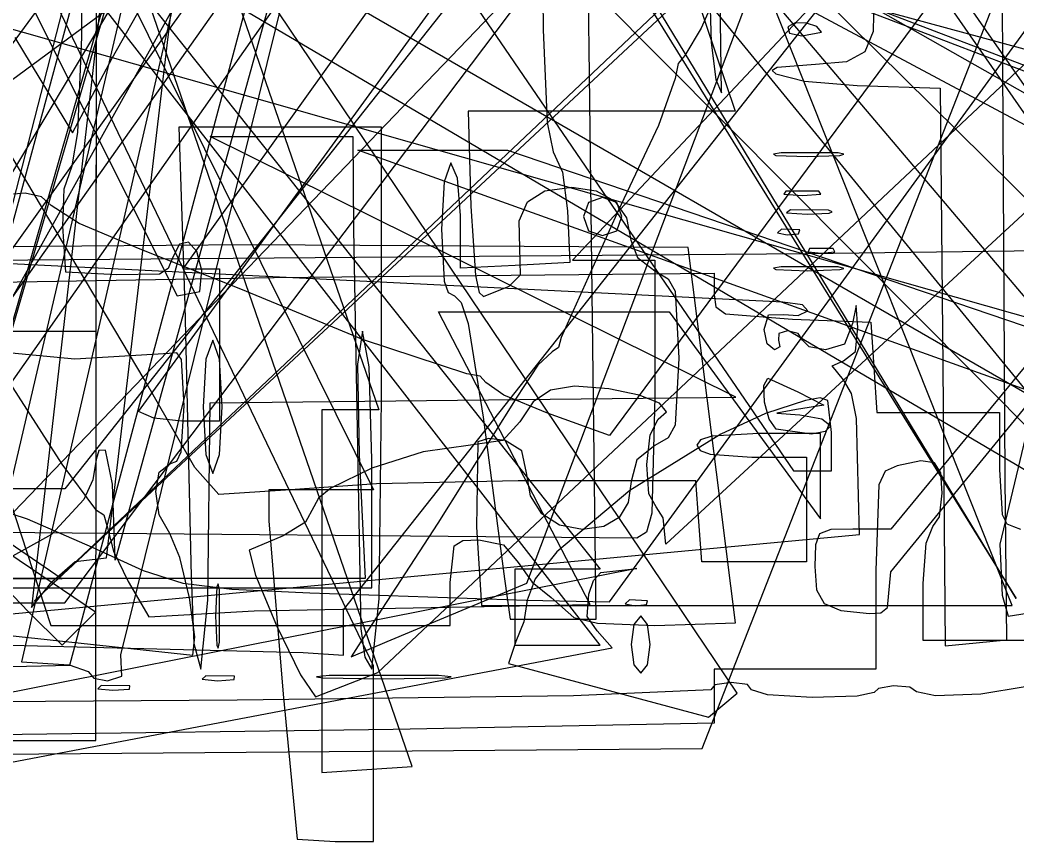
# Model space of a CAD drawing. Extents: x -99 to 383, y -48 to 207.
# Drawn here: x 163.63 to 193.22, y -2.86 to 21.66 of the extents above; entities that cross this region are included whole.
import ezdxf

# ---------------------------------------------------------------- set-up
doc = ezdxf.new("R2010")
doc.units = 0

msp = doc.modelspace()

# ---------------------------------------------------------------- linework, layer by layer
at = {"layer": 'Image'}
for p, q in [((101.618311, 195.175285), (164.545, 3.69192)), ((120.527694, 165.965008), (174.277, 10.0841)), ((98.514306, 160.461684), (174.118, 7.71482)), ((174.118, 2.49372), (98.514306, 160.461684)), ((175.2651, -0.499185), (120.148106, 159.615018)), ((193.193, 4.4925), (107.71483, 145.292801)), ((103.106359, 143.669655), (168.293, 13.4708)), ((106.984385, 143.670023), (193.193, 4.4925)), ((179.510986, 140.298383), (163.976, 4.22247)), ((166.199969, 5.690924), (181.73495, 136.877062)), ((160.501, 2.56314), (197.73618, 132.223485)), ((158.814716, 5.195693), (229.31369, 131.770911)), ((287.803434, 129.276459), (180.027, 14.5318)), ((269.82279, 128.949632), (181.121, 9.3302)), ((160.297, 4.11708), (193.98853, 128.613654)), ((191.94826, 127.300802), (160.297, 4.11708)), ((196.798788, 127.300807), (160.501, 2.56314)), ((189.474889, 5.28117), (288.73179, 126.877473)), ((288.73179, 126.877473), (189.475, 6.55117)), ((181.121003, 4.386279), (269.82279, 126.313033)), ((164.041, 4.39569), (292.05781, 125.536891)), ((290.70622, 122.503006), (164.041, 4.39569)), ((162.513502, 4.272092), (189.95351, 121.68278)), ((191.06855, 121.374138), (163.671, 2.60526)), ((166.61847, 2.816927), (195.99862, 121.5858)), ((173.22724, 4.154825), (264.17345, 119.32546)), ((111.220155, 118.55155), (186.589, 8.27903)), ((160.36382, 3.856558), (270.58014, 118.601208)), ((153.265455, 112.907381), (184.854, 18.9571)), ((184.913144, 1.674289), (110.67067, 111.9468)), ((236.029424, 108.674054), (168.458, 14.271)), ((226.643091, 107.298274), (157.151, 12.4301)), ((101.33667, 105.286998), (180.851, 5.36021)), ((180.851, 3.10244), (101.33667, 105.286998)), ((165.965537, 104.299611), (165.885, 12.4125)), ((165.885, 0.276926), (165.965537, 104.299611)), ((167.15098, 10.038236), (235.815077, 104.441324)), ((193.075, 4.28155), (153.43586, 104.087941)), ((157.327849, 4.845531), (226.81948, 103.064944)), ((22.423933, 102.747636), (164.878, 5.0747)), ((165.865944, 4.086923), (21.46654, 101.759859)), ((183.87575, 0.041104), (222.621577, 98.983904)), ((165.11199, 2.512122), (190.872037, 98.768635)), ((192.212587, 98.796293), (166.453, 5.62755)), ((140.56476, 95.268447), (203.487, 5.3546)), ((203.48689, 4.366827), (140.56476, 95.268447)), ((116.13808, 92.869547), (196.952, 12.9275)), ((129.27591, 89.222253), (196.537, 9.7746)), ((196.53699, 6.930752), (129.27591, 89.222253)), ((156.291187, 5.237343), (204.6292, 86.076565)), ((197.875363, 5.193932), (118.42365, 85.135992)), ((209.991911, 78.792542), (192.711, 6.09715)), ((219.58789, 76.782924), (164.964, 7.74192)), ((164.964, 4.35526), (219.58789, 76.782924)), ((206.605636, 75.310061), (156.914, 5.80957)), ((158.89022, 4.513782), (208.58119, 75.315144)), ((221.902, 3.32284), (99.07898, 73.079475)), ((98.341382, 69.445155), (221.902, 3.32284)), ((244.422892, 62.997824), (182.797, 6.10326)), ((174.251948, 2.287938), (235.877832, 60.289489)), ((180.528945, 20.0325), (180.123082, 56.8625)), ((98.3959, 56.74518), (237.984, 3.2348)), ((237.301531, 3.234775), (98.3959, 56.74518)), ((178.671338, 4.942427), (195.98961, 50.724968)), ((121.93859, 50.459892), (201.203, 3.74089)), ((204.8225, 4.019336), (125.55803, 49.815123)), ((94.563305, 47.688112), (209.936, 16.3109)), ((209.461493, 8.296804), (94.0888, 41.059232)), ((179.021372, 34.692267), (179.157887, 21.363179)), ((165.462366, 21.145888), (165.544435, 34.598005)), ((143.082, 4.88945), (176.387211, 29.483272)), ((192.797635, 20.267939), (192.775621, 27.676269)), ((167.316213, 10.994305), (158.610063, 25.616905)), ((166.369799, 20.524758), (169.016029, 25.215528)), ((184.026314, 24.748256), (184.147394, 20.985796)), ((184.452328, 19.491876), (184.395319, 23.599566)), ((184.642082, 23.2393), (183.848918, 21.417792)), ((188.974663, 22.314058), (188.947801, 21.316005)), ((179.157887, 21.363179), (179.280242, 18.620812)), ((183.848918, 21.417792), (183.356282, 20.60523)), ((186.637745, 21.570667), (186.418683, 21.45506)), ((186.418683, 21.45506), (186.471571, 21.264446)), ((186.972854, 21.567343), (186.637745, 21.570667)), ((187.279726, 21.468132), (186.972854, 21.567343)), ((187.41408, 21.296079), (187.279726, 21.468132)), ((188.947801, 21.316005), (188.701623, 20.713506)), ((163.478319, 21.141228), (165.187429, 18.312088)), ((165.350537, 18.319166), (165.462366, 21.145888)), ((186.471571, 21.264446), (186.832985, 21.185163)), ((186.832985, 21.185163), (187.41408, 21.296079)), ((187.41408, 21.296079), (187.41408, 21.296079)), ((184.147394, 20.985796), (184.282346, 19.887834)), ((165.187429, 18.312088), (166.369799, 20.524758)), ((183.356282, 20.60523), (183.15952, 20.366332)), ((188.701623, 20.713506), (188.15773, 20.417396)), ((183.15952, 20.366332), (183.077672, 19.924067)), ((186.104821, 20.252513), (185.956802, 20.162643)), ((185.956802, 20.162643), (186.056762, 20.057189)), ((187.237723, 20.338508), (186.104821, 20.252513)), ((188.15773, 20.417396), (187.237723, 20.338508)), ((192.86819, 8.061839), (192.797635, 20.267939)), ((180.73, 3.8753), (180.528945, 20.0325)), ((183.077672, 19.924067), (182.580256, 18.528406)), ((184.282346, 19.887834), (184.452328, 19.491876)), ((186.056762, 20.057189), (186.907689, 19.84652)), ((186.907689, 19.84652), (188.471743, 19.714495)), ((188.471743, 19.714495), (190.941183, 19.632952)), ((190.941183, 19.632952), (191.016028, 11.360402)), ((184.854, 18.9571), (176.935, 18.9571)), ((176.935, 18.9571), (177.013994, 16.13198)), ((171.349, 18.4802), (168.341, 18.4802)), ((168.341, 18.4802), (168.525912, 13.18854)), ((174.357, 18.4802), (171.349, 18.4802)), ((174.357609, 10.43693), (174.357, 18.4802)), ((179.280242, 18.620812), (179.45795, 17.744867)), ((182.580256, 18.528406), (181.384342, 15.997297)), ((165.1753, 17.333804), (165.350537, 18.319166)), ((184.87348, 10.460729), (169.277, 18.198)), ((169.277, 18.198), (171.394, 18.198)), ((171.394, 18.198), (173.511, 18.198)), ((173.511, 18.198), (173.527369, 15.44634)), ((173.654829, 17.796079), (178.099829, 17.798619)), ((212.26078, 3.943476), (173.654829, 17.796079)), ((178.099829, 17.798619), (216.706, 4.65145)), ((179.45795, 17.744867), (179.731328, 17.146127)), ((186.218799, 17.720844), (185.994317, 17.676274)), ((185.994317, 17.676274), (186.064864, 17.639343)), ((186.064864, 17.639343), (186.989858, 17.603761)), ((187.912129, 17.717966), (186.218799, 17.720844)), ((186.989858, 17.603761), (187.959281, 17.636079)), ((187.912131, 17.717965), (187.912129, 17.717966)), ((188.07791, 17.672715), (187.912131, 17.717965)), ((187.959281, 17.636079), (188.07791, 17.672715)), ((164.939835, 16.643777), (165.1753, 17.333804)), ((176.419778, 17.422), (176.218191, 16.857557)), ((176.619097, 16.9619), (176.419778, 17.422)), ((176.702, 15.8557), (176.619097, 16.9619)), ((179.731328, 17.146127), (179.881283, 15.991387)), ((164.903283, 15.538835), (164.939835, 16.643777)), ((176.218191, 16.857557), (176.137556, 15.44645)), ((178.68701, 16.259588), (179.20583, 16.59098)), ((179.20583, 16.59098), (180.006618, 16.69933)), ((180.006618, 16.69933), (180.733342, 16.591395)), ((180.733342, 16.591395), (181.281323, 16.280048)), ((186.354742, 16.581966), (186.296093, 16.490811)), ((187.342519, 16.581966), (186.354742, 16.581966)), ((187.401168, 16.490811), (187.342518, 16.581966)), ((187.342518, 16.581966), (187.342519, 16.581966)), ((163.778912, 16.521812), (163.434942, 16.489816)), ((164.266197, 16.412567), (163.778912, 16.521812)), ((164.552229, 16.149914), (164.266197, 16.412567)), ((180.921985, 16.387427), (180.498655, 16.246316)), ((181.345315, 16.246316), (180.921985, 16.387427)), ((181.281323, 16.280048), (181.629819, 15.783974)), ((186.296093, 16.490811), (186.84863, 16.452897)), ((186.84863, 16.452897), (187.401168, 16.490811)), ((165.386818, 15.615733), (164.552229, 16.149914)), ((177.013994, 16.13198), (177.14775, 14.0739)), ((178.442049, 15.695639), (178.68701, 16.259588)), ((181.384342, 15.997297), (179.691012, 12.233467)), ((179.881283, 15.991387), (179.947323, 14.458607)), ((180.498655, 16.246316), (180.357541, 15.822983)), ((181.486429, 15.822983), (181.345315, 16.246316)), ((186.499129, 16.022593), (186.379933, 15.934236)), ((187.628019, 16.016892), (186.499129, 16.022593)), ((187.729419, 15.967479), (187.628017, 16.016897)), ((187.628017, 16.016897), (187.628019, 16.016892)), ((176.701773, 14.289327), (176.702, 15.8557)), ((178.462838, 14.88962), (178.442049, 15.695639)), ((180.357541, 15.822983), (180.498655, 15.39965)), ((181.345315, 15.39965), (181.486429, 15.822983)), ((181.486429, 15.822983), (181.486429, 15.822983)), ((181.629819, 15.783974), (181.758088, 15.12186)), ((186.379933, 15.934236), (186.989716, 15.894159)), ((186.989716, 15.894159), (187.642876, 15.927864)), ((187.642876, 15.927864), (187.729419, 15.967479)), ((164.990196, 14.176355), (164.903283, 15.538835)), ((167.192979, 14.853664), (165.386818, 15.615733)), ((173.527369, 15.44634), (173.7488, 3.59304)), ((176.137556, 15.44645), (176.221856, 13.903656)), ((180.498655, 15.39965), (180.921985, 15.258539)), ((180.921985, 15.258539), (181.345315, 15.39965)), ((186.231284, 15.451316), (186.108825, 15.337357)), ((186.772219, 15.429049), (186.231284, 15.451316)), ((186.733738, 15.315163), (186.772219, 15.429038)), ((186.772219, 15.429038), (186.772219, 15.429049)), ((181.758088, 15.12186), (181.960455, 14.606623)), ((186.108825, 15.337357), (186.401803, 15.280809)), ((186.401803, 15.280809), (186.733738, 15.315163)), ((170.472343, 14.98079), (159.415168, 14.907446)), ((170.184339, 13.671314), (167.192979, 14.853664)), ((168.362668, 15.006182), (168.152936, 14.595703)), ((168.628664, 15.060219), (168.362668, 15.006182)), ((168.876214, 14.789359), (168.628664, 15.060219)), ((183.455743, 14.910235), (170.472343, 14.98079)), ((178.484819, 14.099495), (178.462838, 14.88962)), ((184.160113, 9.336355), (183.455743, 14.910235)), ((200.598, 14.9035), (187.005, 14.716316)), ((187.060854, 14.881005), (187.018962, 14.780471)), ((187.766409, 14.881005), (187.060854, 14.881005)), ((187.76641, 14.881005), (187.766409, 14.881005)), ((187.808302, 14.780471), (187.76641, 14.881005)), ((163.8628, 14.529132), (155.577828, 14.454407)), ((186.266849, 13.282951), (156.993, 14.7408)), ((187.005, 14.716316), (163.8628, 14.529132)), ((168.152936, 14.595703), (168.02281, 14.285854)), ((169.030607, 14.225146), (168.876214, 14.789359)), ((180.027, 14.5318), (182.466, 14.5318)), ((181.960455, 14.606623), (182.472618, 14.210687)), ((182.466, 14.5318), (182.466, 10.4725)), ((187.018962, 14.780471), (187.413632, 14.738655)), ((187.413632, 14.738655), (187.808302, 14.780471)), ((168.02281, 14.285854), (167.770077, 14.118777)), ((168.458, 14.271), (169.55, 14.271)), ((168.965293, 13.598101), (169.030607, 14.225146)), ((169.55, 14.271), (169.55, 12.0132)), ((178.324553, 14.373968), (176.701773, 14.289327)), ((179.947323, 14.458607), (178.324553, 14.373968)), ((182.472618, 14.210687), (182.864455, 13.979459)), ((186.219179, 14.334186), (185.994697, 14.289616)), ((185.994697, 14.289616), (186.065244, 14.252684)), ((186.065244, 14.252684), (186.990238, 14.217103)), ((187.912509, 14.331307), (186.219179, 14.334186)), ((186.990238, 14.217103), (187.959661, 14.249421)), ((187.912511, 14.331307), (187.912509, 14.331307)), ((188.07829, 14.286056), (187.912511, 14.331307)), ((187.959661, 14.249421), (188.07829, 14.286056)), ((165.259429, 11.589615), (140.81, 13.9678)), ((161.930228, 13.859419), (171.17635, 14.020644)), ((166.494226, 14.090274), (164.990196, 14.176355)), ((167.770077, 14.118777), (166.494226, 14.090274)), ((171.17635, 14.020644), (184.22915, 14.145968)), ((177.14775, 14.0739), (177.254195, 13.574537)), ((178.146608, 13.76294), (178.484819, 14.099495)), ((182.864455, 13.979459), (183.075702, 13.606218)), ((184.22915, 14.145968), (184.229, 13.5023)), ((173.822963, 12.16903), (170.184339, 13.671314)), ((176.221856, 13.903656), (176.340626, 13.571448)), ((177.383931, 13.45069), (178.146608, 13.76294)), ((168.293, 13.4708), (168.965293, 13.598101)), ((176.340626, 13.571448), (176.522385, 13.4709)), ((176.522385, 13.4709), (176.725999, 13.277267)), ((177.254195, 13.574537), (177.383931, 13.45069)), ((183.075702, 13.606218), (183.178173, 11.619337)), ((184.229, 13.5023), (184.281775, 13.141916)), ((168.525912, 13.18854), (168.711671, 5.14521)), ((176.725999, 13.277267), (176.926237, 12.654685)), ((184.281775, 13.141916), (184.563761, 12.939388)), ((186.8544, 13.207832), (186.266849, 13.282951)), ((186.729132, 12.889955), (187.006468, 13.027224)), ((187.006468, 13.027224), (186.8544, 13.207832)), ((188.446975, 13.184768), (188.340164, 12.647951)), ((188.500043, 12.527533), (188.446975, 13.184768)), ((176.054129, 12.999474), (182.898009, 13.000886)), ((180.546756, 4.30792), (176.054129, 12.999474)), ((182.898009, 13.000886), (187.391, 6.84923)), ((184.563761, 12.939388), (186.55733, 12.776659)), ((185.7201, 12.469201), (185.839865, 12.90843)), ((185.839865, 12.90843), (186.284262, 12.919029)), ((186.284262, 12.919029), (186.729132, 12.889955)), ((186.55733, 12.776659), (188.88566, 12.69469)), ((176.926237, 12.654685), (177.375909, 9.87257)), ((185.807899, 12.047316), (185.7201, 12.469201)), ((186.409004, 12.436285), (186.149494, 12.353383)), ((186.719737, 12.353383), (186.409004, 12.436285)), ((188.340164, 12.647951), (188.103517, 12.034204)), ((188.421758, 11.819156), (188.500043, 12.527533)), ((188.88566, 12.69469), (188.971681, 11.35414)), ((165.885, 12.4125), (162.56889, 12.410524)), ((169.351397, 12.154093), (169.149813, 11.58965)), ((169.552981, 11.589652), (169.351397, 12.154093)), ((173.795978, 12.42193), (173.641962, 11.448556)), ((173.993386, 11.366732), (173.795978, 12.42193)), ((176.893349, 11.159594), (173.822963, 12.16903)), ((179.691012, 12.233467), (179.611605, 11.933908)), ((186.149494, 12.353383), (186.143433, 12.154063)), ((186.143433, 12.154063), (186.178824, 11.954744)), ((186.848988, 12.154063), (186.719737, 12.353383)), ((187.050738, 11.954744), (186.848988, 12.154063)), ((169.55, 12.0132), (169.55, 9.75541)), ((179.611605, 11.933908), (179.420672, 11.809313)), ((186.018973, 11.871841), (185.807899, 12.047316)), ((186.178824, 11.954744), (186.018973, 11.871841)), ((187.535803, 11.871841), (187.050738, 11.954744)), ((188.103517, 12.034204), (187.535803, 11.871841)), ((168.058079, 11.760921), (165.259429, 11.589615)), ((168.2869, 11.784129), (168.058079, 11.760921)), ((168.422682, 11.584946), (168.2869, 11.784129)), ((168.504498, 10.208701), (168.422682, 11.584946)), ((169.149813, 11.58965), (169.069175, 10.178543)), ((169.633619, 10.178543), (169.552981, 11.589652)), ((179.420672, 11.809313), (179.002296, 11.415525)), ((183.178173, 11.619337), (183.075702, 9.632458)), ((188.068582, 11.539756), (188.421758, 11.819156)), ((162.895766, 11.526145), (164.869133, 8.478569)), ((173.641962, 11.448556), (173.69847, 8.75304)), ((174.069, 8.61193), (173.993386, 11.366732)), ((179.002296, 11.415525), (178.376002, 10.468763)), ((187.735948, 11.391545), (188.068582, 11.539756)), ((188.068582, 10.974779), (187.735948, 11.391545)), ((188.971681, 11.35414), (189.057703, 10.01359)), ((191.016028, 11.360402), (191.090874, 3.087842)), ((168.814251, 8.373295), (167.316213, 10.994305)), ((177.287987, 11.08416), (176.893349, 11.159594)), ((177.45212, 10.9028), (177.287987, 11.08416)), ((185.702334, 10.807265), (185.828956, 11.025169)), ((185.828956, 11.025169), (186.711069, 10.624002)), ((188.311422, 10.577863), (188.068582, 10.974779)), ((177.990988, 10.52818), (177.45212, 10.9028)), ((179.370508, 10.671139), (178.859909, 10.329768)), ((180.087033, 10.786636), (179.370508, 10.671139)), ((181.10378, 10.711362), (180.087033, 10.786636)), ((182.006404, 10.527207), (181.10378, 10.711362)), ((185.727504, 10.318556), (185.702334, 10.807265)), ((169.276905, 10.29577), (184.87348, 10.460729)), ((174.28458, 4.474989), (174.357609, 10.43693)), ((178.376002, 10.468763), (176.034572, 6.729323)), ((179.28656, 9.988102), (177.990988, 10.52818)), ((182.607361, 10.281489), (182.006404, 10.527207)), ((182.466, 10.4725), (182.383895, 7.024335)), ((186.93789, 10.370236), (185.751947, 9.983748)), ((186.711069, 10.624002), (187.484301, 10.222835)), ((187.374441, 10.446345), (186.93789, 10.370236)), ((187.606198, 10.365383), (187.374441, 10.446345)), ((187.714, 9.4133), (187.606198, 10.365383)), ((188.455512, 9.834272), (188.311422, 10.577863)), ((168.416614, 8.842982), (168.504498, 10.208701)), ((169.069175, 10.178543), (169.149813, 8.767435)), ((169.203823, 4.43966), (169.276905, 10.29577)), ((169.552981, 8.767437), (169.633619, 10.178543)), ((169.633619, 10.178543), (169.633619, 10.178543)), ((174.277, 10.0841), (172.584, 10.0841)), ((172.584, 10.0841), (172.584, 4.70646)), ((178.859909, 10.329768), (178.460939, 9.727418)), ((182.821772, 10.026349), (182.607361, 10.281489)), ((185.864381, 9.806548), (185.727504, 10.318556)), ((186.672772, 10.101844), (186.087006, 9.991133)), ((187.484301, 10.222835), (186.672772, 10.101844)), ((167.601145, 9.83849), (167.15098, 10.038236)), ((168.438, 9.75541), (167.601145, 9.83849)), ((177.375909, 9.87257), (178.010903, 5.0748)), ((181.121, 9.3302), (179.28656, 9.988102)), ((182.329926, 9.35026), (182.56476, 9.81393)), ((182.56476, 9.81393), (182.821772, 10.026349)), ((185.751947, 9.983748), (184.42664, 9.364306)), ((186.07288, 9.518749), (185.864381, 9.806548)), ((186.087006, 9.991133), (186.778436, 9.938567)), ((186.778436, 9.938567), (187.426224, 9.825801)), ((187.426224, 9.825801), (187.695658, 9.61406)), ((188.54232, 6.388669), (188.455512, 9.834272)), ((189.057703, 10.01359), (190.876, 10.0136)), ((190.876, 10.0136), (192.695, 10.0136)), ((192.695, 10.0136), (192.695, 8.32025)), ((169.55, 9.75541), (168.438, 9.75541)), ((178.460939, 9.727418), (177.963259, 9.179626)), ((183.075702, 9.632458), (182.864455, 9.259218)), ((186.072878, 9.518748), (186.07288, 9.518749)), ((187.119611, 9.362653), (186.072878, 9.518748)), ((187.695658, 9.61406), (187.530352, 9.441171)), ((177.963259, 9.179626), (177.00002, 9.039239)), ((177.533573, 9.235207), (177.218906, 9.140652)), ((178.032496, 9.178292), (177.533573, 9.235207)), ((178.521396, 8.872576), (178.032496, 9.178292)), ((184.42664, 9.364306), (181.724699, 7.68992)), ((182.237562, 8.461557), (182.329926, 9.35026)), ((182.864455, 9.259218), (182.472618, 9.027987)), ((183.829025, 9.19535), (183.72205, 9.036452)), ((184.159975, 9.305086), (183.829025, 9.19535)), ((185.557, 9.38923), (184.159975, 9.305086)), ((184.864483, 3.762475), (184.160113, 9.336355)), ((187.391, 9.38923), (185.557, 9.38923)), ((187.530352, 9.441171), (187.119611, 9.362653)), ((187.391, 6.84923), (187.391, 9.38923)), ((187.714, 8.27903), (187.714, 9.4133)), ((165.971459, 8.879583), (165.888556, 8.61018)), ((166.170778, 8.88976), (165.971459, 8.879583)), ((166.372013, 7.87928), (166.170778, 8.88976)), ((177.00002, 9.039239), (175.595224, 8.83814)), ((177.218906, 9.140652), (177.179733, 6.609892)), ((182.472618, 9.027987), (181.934897, 8.605787)), ((183.72205, 9.036452), (183.819288, 8.879493)), ((183.819288, 8.879493), (184.116794, 8.769541)), ((165.888556, 8.61018), (165.793377, 8.010405)), ((168.286566, 8.56549), (168.416614, 8.842982)), ((169.149813, 8.767435), (169.351397, 8.202993)), ((169.351397, 8.202993), (169.552981, 8.767437)), ((173.69847, 8.75304), (173.873956, 5.08415)), ((174.069, 4.80194), (174.069, 8.61193)), ((175.595224, 8.83814), (174.073868, 8.356428)), ((178.662613, 8.219917), (178.521396, 8.872576)), ((181.934897, 8.605787), (181.767063, 7.961587)), ((184.116794, 8.769541), (185.34483, 8.683674)), ((185.34483, 8.683674), (186.968, 8.68367)), ((186.968, 8.68367), (186.968, 7.13145)), ((164.869133, 8.478569), (165.871208, 7.133015)), ((167.764879, 8.240316), (168.081165, 8.485171)), ((168.081165, 8.485171), (168.286566, 8.56549)), ((169.529373, 7.572165), (168.814251, 8.373295)), ((174.073868, 8.356428), (172.854281, 7.758829)), ((182.296302, 7.598119), (182.237562, 8.461557)), ((189.661894, 8.424592), (189.306679, 8.265322)), ((190.364628, 8.573638), (189.661894, 8.424592)), ((190.770634, 8.519548), (190.364628, 8.573638)), ((190.957408, 8.215506), (190.770634, 8.519548)), ((192.695, 8.32025), (192.783201, 6.979695)), ((165.793377, 8.010405), (165.524838, 7.426431)), ((167.658146, 7.65965), (167.764879, 8.240316)), ((178.782207, 7.533429), (178.662613, 8.219917)), ((186.589, 8.27903), (187.714, 8.27903)), ((189.306679, 8.265322), (189.116842, 7.863457)), ((191.002444, 7.614697), (190.957408, 8.215506)), ((192.916738, 3.264076), (192.86819, 8.061839)), ((164.964, 7.74192), (161.86, 7.74192)), ((166.453, 5.62755), (166.372013, 7.87928)), ((171.504923, 7.707222), (169.529373, 7.572165)), ((172.566, 7.71482), (171.013, 7.71482)), ((171.013, 7.71482), (171.018786, 6.797598)), ((174.208342, 7.896686), (171.504923, 7.707222)), ((172.854281, 7.758829), (172.488377, 7.468049)), ((174.118, 7.71482), (172.566, 7.71482)), ((178.414003, 7.976417), (174.208342, 7.896686)), ((183.689433, 7.97811), (178.414003, 7.976417)), ((181.767063, 7.961587), (181.677396, 7.337017)), ((183.776217, 6.77867), (183.689433, 7.97811)), ((189.116842, 7.863457), (189.026895, 5.324002)), ((165.524838, 7.426431), (164.569674, 6.385001)), ((167.761582, 6.974024), (167.658146, 7.65965)), ((172.488377, 7.468049), (172.35479, 7.210069)), ((179.11962, 7.002829), (178.782207, 7.533429)), ((181.724699, 7.68992), (179.565606, 5.873799)), ((182.514778, 7.21024), (182.296302, 7.598119)), ((190.919541, 6.91708), (191.002444, 7.614697)), ((162.737113, 7.208494), (163.844873, 6.856158)), ((165.871208, 7.133015), (166.120358, 6.970836)), ((172.35479, 7.210069), (172.101739, 6.750311)), ((181.677396, 7.337017), (181.407335, 6.892823)), ((182.714097, 6.885064), (182.514778, 7.21024)), ((186.968, 7.13145), (186.968, 5.57923)), ((163.844873, 6.856158), (165.771003, 6.009054)), ((166.120358, 6.970836), (166.223986, 6.583114)), ((168.075803, 6.414291), (167.761582, 6.974024)), ((179.642797, 6.660628), (179.11962, 7.002829)), ((181.407335, 6.892823), (180.955294, 6.627449)), ((182.383895, 7.024335), (182.225446, 6.460668)), ((182.797, 6.10326), (182.714097, 6.885064)), ((190.720222, 6.62692), (190.919541, 6.91708)), ((192.783201, 6.979695), (192.913289, 6.706294)), ((168.50532, 6.402327), (155.45142, 6.520098)), ((166.223986, 6.583114), (166.404936, 5.88917)), ((171.018786, 6.797598), (171.438659, 1.647048)), ((172.101739, 6.750311), (171.437568, 6.349103)), ((176.034572, 6.729323), (173.962442, 3.545363)), ((177.179733, 6.609892), (177.324033, 4.281562)), ((180.319683, 6.539337), (179.642797, 6.660628)), ((180.955294, 6.627449), (180.319683, 6.539337)), ((183.863, 5.57923), (183.776217, 6.77867)), ((187.694837, 6.53337), (187.359534, 6.411354)), ((188.346, 6.55117), (187.694837, 6.53337)), ((189.475, 6.55117), (188.346, 6.55117)), ((190.520321, 6.133032), (190.720222, 6.62692)), ((192.913289, 6.706294), (193.118333, 6.62692)), ((193.118333, 6.62692), (193.323389, 6.547545)), ((160.166166, 3.734133), (188.54232, 6.388669)), ((164.569674, 6.385001), (163.227048, 5.644113)), ((168.377125, 5.707595), (168.075803, 6.414291)), ((181.93912, 6.27542), (168.50532, 6.402327)), ((171.437568, 6.349103), (170.430208, 5.918974)), ((176.771496, 6.205743), (177.251717, 6.23192)), ((177.251717, 6.23192), (177.981702, 6.08012)), ((182.225446, 6.460668), (181.93912, 6.27542)), ((187.359534, 6.411354), (187.235241, 6.082196)), ((165.771003, 6.009054), (167.280702, 5.315585)), ((170.430208, 5.918974), (170.619763, 5.179773)), ((176.399, 4.96192), (176.516929, 6.05628)), ((176.516929, 6.05628), (176.771496, 6.205743)), ((177.981702, 6.08012), (178.411787, 5.55737)), ((187.235241, 6.082196), (187.21711, 5.44297)), ((190.438, 4.93359), (190.520321, 6.133032)), ((192.711, 6.09715), (192.783545, 4.590223)), ((165.262858, 5.585364), (166.199969, 5.690924)), ((166.404936, 5.88917), (166.839992, 4.990724)), ((168.659544, 4.505492), (168.377125, 5.707595)), ((179.565606, 5.873799), (178.918859, 5.077189)), ((181.940738, 5.380728), (152.264, -0.499185)), ((164.577189, 4.986758), (165.262858, 5.585364)), ((179.581, 5.36021), (178.311, 5.36021)), ((178.311, 5.36021), (178.311, 4.23132)), ((178.411787, 5.55737), (178.826953, 4.974951)), ((180.851, 5.36021), (179.581, 5.36021)), ((180.872524, 5.255691), (181.940738, 5.380728)), ((185.416, 5.57923), (183.863, 5.57923)), ((186.968, 5.57923), (185.416, 5.57923)), ((187.21711, 5.44297), (187.271212, 4.74962)), ((146.65779, 5.184311), (168.75514, 2.806111)), ((165.665, 5.08416), (157.455, 5.08416)), ((164.878, 5.0747), (162.933, 5.0747)), ((162.933, 5.0747), (163.89039, 4.086923)), ((173.873956, 5.08415), (165.665, 5.08416)), ((167.280702, 5.315585), (168.462864, 4.941939)), ((168.711671, 5.14521), (168.789878, 3.15222)), ((170.619763, 5.179773), (171.245378, 3.689925)), ((178.010903, 5.0748), (178.177199, 3.87536)), ((178.918859, 5.077189), (178.6829, 4.442666)), ((180.649256, 5.024892), (180.872524, 5.255691)), ((189.026895, 5.324002), (189.026, 2.39359)), ((189.370876, 4.224563), (189.474889, 5.28117)), ((157.7, 4.80194), (165.884, 4.80194)), ((163.976, 4.22247), (164.577189, 4.986758)), ((165.884, 4.80194), (174.069, 4.80194)), ((166.839992, 4.990724), (167.456026, 3.946644)), ((168.462864, 4.941939), (169.914098, 4.762903)), ((169.470361, 4.837893), (169.435835, 3.969619)), ((169.507736, 4.924599), (169.470361, 4.837893)), ((169.55338, 4.745729), (169.507736, 4.924599)), ((169.55338, 4.745728), (169.55338, 4.745729)), ((169.55338, 3.193508), (169.55338, 4.745728)), ((169.914098, 4.762903), (172.231013, 4.653264)), ((174.528068, 3.217337), (178.671338, 4.942427)), ((176.399, 3.69192), (176.399, 4.96192)), ((178.826953, 4.974951), (179.393524, 4.5219)), ((180.509308, 4.615681), (180.649256, 5.024892)), ((187.271212, 4.74962), (187.496612, 4.339722)), ((190.438, 3.24026), (190.438, 4.93359)), ((168.819928, 3.355743), (168.659544, 4.505492)), ((168.994683, 2.39355), (169.203823, 4.43966)), ((172.231013, 4.653264), (178.651563, 4.441597)), ((172.584, 4.70646), (172.584, -0.671222)), ((174.075387, 2.3936), (174.28458, 4.474989)), ((178.6829, 4.442666), (178.582409, 3.796674)), ((178.651563, 4.441597), (181.121003, 4.386279)), ((179.393524, 4.5219), (180.067893, 3.926451)), ((180.467038, 3.954435), (180.509308, 4.615681)), ((181.716235, 4.444621), (181.593776, 4.330661)), ((182.25717, 4.422353), (181.716235, 4.444621)), ((192.783545, 4.590223), (192.957944, 3.96345)), ((161.86, 4.35526), (164.964, 4.35526)), ((170.579436, 4.12664), (180.546756, 4.30792)), ((173.231474, 2.811605), (173.22724, 4.154825)), ((177.324033, 4.281562), (185.199, 4.28155)), ((178.311, 4.23132), (178.311, 3.10244)), ((181.593776, 4.330661), (181.886754, 4.274114)), ((181.886754, 4.274114), (182.218689, 4.308468)), ((182.218689, 4.308468), (182.25717, 4.422343)), ((182.25717, 4.422343), (182.25717, 4.422353)), ((185.199, 4.28155), (193.075, 4.28155)), ((187.496612, 4.339722), (187.987957, 4.131684)), ((189.179281, 4.064736), (189.370876, 4.224563)), ((163.89039, 4.086923), (164.878167, 3.099146)), ((164.878167, 3.099146), (165.865944, 4.086923)), ((167.456026, 3.946644), (170.579436, 4.12664)), ((169.435835, 3.969619), (169.470361, 3.101346)), ((178.177199, 3.87536), (179.454, 3.8753)), ((179.454, 3.8753), (180.73, 3.8753)), ((180.067893, 3.926451), (180.772567, 3.760813)), ((180.760937, 3.526241), (180.467038, 3.954435)), ((182.051218, 3.969625), (181.851899, 3.720917)), ((182.250537, 3.720917), (182.051218, 3.969625)), ((187.987957, 4.131684), (188.83989, 4.04391)), ((188.83989, 4.04391), (189.179281, 4.064736)), ((192.957944, 3.96345), (194.098884, 4.142246)), ((164.545, 3.69192), (170.472, 3.69192)), ((170.472, 3.69192), (176.399, 3.69192)), ((171.245378, 3.689925), (171.955661, 2.226306)), ((173.7488, 3.59304), (173.863093, 2.745935)), ((178.582409, 3.796674), (178.340805, 3.208046)), ((180.772567, 3.760813), (182.466783, 3.691919)), ((181.851899, 3.720917), (181.768996, 3.122959)), ((182.33344, 3.122959), (182.250537, 3.720917)), ((182.466783, 3.691919), (184.864483, 3.762475)), ((168.75514, 2.806111), (168.819928, 3.355743)), ((173.962442, 3.545363), (173.457378, 2.760295)), ((181.20459, 3.021289), (180.760937, 3.526241)), ((192.003806, 3.17596), (192.916738, 3.264076)), ((150.28833, -2.858626), (181.20459, 3.021289)), ((162.789264, 3.114554), (172.032034, 2.884825)), ((168.789878, 3.15222), (168.994683, 2.39355)), ((169.470361, 3.101346), (169.507737, 3.01464)), ((169.507737, 3.01464), (169.55338, 3.193508)), ((173.457378, 2.760295), (174.528068, 3.217337)), ((178.340805, 3.208046), (178.129138, 2.554902)), ((178.311, 3.10244), (179.581, 3.10244)), ((179.581, 3.10244), (180.851, 3.10244)), ((181.768996, 3.122959), (181.851899, 2.525002)), ((182.250537, 2.525002), (182.33344, 3.122959)), ((182.33344, 3.122959), (182.33344, 3.122959)), ((191.99, 3.24026), (190.438, 3.24026)), ((191.090874, 3.087842), (192.003806, 3.17596)), ((193.542, 3.24026), (191.99, 3.24026)), ((166.654126, 2.185827), (166.61847, 2.816927)), ((172.032034, 2.884825), (173.231474, 2.811605)), ((173.863093, 2.745935), (174.075387, 2.3936)), ((159.04422, 2.370754), (165.11199, 2.512122)), ((163.671, 2.60526), (165.087405, 2.524661)), ((165.087405, 2.524661), (165.65361, 2.323038)), ((174.118, -2.72739), (174.118, 2.49372)), ((178.129138, 2.554902), (184.066478, 0.969462)), ((181.851899, 2.525002), (182.051218, 2.276293)), ((182.051218, 2.276293), (182.250537, 2.525002)), ((186.628, 2.39359), (184.229, 2.39359)), ((184.229, 2.39359), (184.229, 1.5926)), ((189.026, 2.39359), (186.628, 2.39359)), ((165.65361, 2.323038), (165.820996, 2.123719)), ((165.820996, 2.123719), (166.223416, 2.040816)), ((166.223416, 2.040816), (166.654126, 2.185827)), ((169.144974, 2.189662), (169.041092, 2.094707)), ((169.041092, 2.094707), (169.492389, 2.049104)), ((169.99164, 2.179192), (169.144974, 2.189662)), ((169.492389, 2.049104), (169.988299, 2.083005)), ((169.988299, 2.083005), (169.99164, 2.179206)), ((169.99164, 2.179206), (169.99164, 2.179192)), ((171.955661, 2.226306), (172.399218, 1.565794)), ((172.399218, 1.565794), (174.251948, 2.287938)), ((172.8085, 2.202616), (172.434501, 2.163077)), ((172.434501, 2.163077), (172.615796, 2.130698)), ((172.615796, 2.130698), (174.43128, 2.100785)), ((176.05405, 2.202616), (172.8085, 2.202616)), ((174.43128, 2.100785), (176.246759, 2.130698)), ((176.05406, 2.202616), (176.05405, 2.202616)), ((176.428055, 2.163078), (176.05406, 2.202616)), ((176.246759, 2.130698), (176.428055, 2.163078)), ((166.040534, 1.90744), (165.936652, 1.812485)), ((165.936652, 1.812485), (166.387949, 1.766882)), ((166.8872, 1.89697), (166.040534, 1.90744)), ((166.387949, 1.766882), (166.883859, 1.800783)), ((166.883859, 1.800783), (166.8872, 1.896984)), ((166.8872, 1.896984), (166.8872, 1.89697)), ((184.128708, 1.776093), (180.056142, 1.596266)), ((184.250589, 1.930059), (184.128708, 1.776093)), ((184.732832, 1.994098), (184.250589, 1.930059)), ((185.216257, 1.931922), (184.732832, 1.994098)), ((185.340992, 1.782432), (185.216257, 1.931922)), ((185.81598, 1.628352), (185.340992, 1.782432)), ((189.106931, 1.818901), (188.975952, 1.696239)), ((189.557696, 1.893687), (189.106931, 1.818901)), ((190.03686, 1.857846), (189.557696, 1.893687)), ((190.236158, 1.714521), (190.03686, 1.857846)), ((193.462975, 1.864921), (192.141158, 1.645936)), ((180.056142, 1.596266), (170.075508, 1.470054)), ((171.438659, 1.647048), (171.856204, -2.656842)), ((184.066478, 0.969462), (184.913144, 1.674289)), ((184.229, 1.5926), (184.229, 0.791603)), ((187.141482, 1.555128), (185.81598, 1.628352)), ((188.47698, 1.59013), (187.141482, 1.555128)), ((188.975952, 1.696239), (188.47698, 1.59013)), ((190.795752, 1.603678), (190.236158, 1.714521)), ((192.141158, 1.645936), (190.795752, 1.603678)), ((170.075508, 1.470054), (155.887608, 1.382024)), ((174.70401, 0.605274), (161.55751, 0.418488)), ((184.229, 0.791603), (174.70401, 0.605274)), ((160.099, 0.276926), (165.885, 0.276926)), ((160.73355, -0.14626), (183.87575, 0.041104)), ((172.584, -0.671222), (173.92455, -0.585204)), ((173.92455, -0.585204), (175.2651, -0.499185)), ((171.856204, -2.656842), (172.988554, -2.727398)), ((172.988554, -2.727398), (174.118, -2.72739))]:
    msp.add_line(p, q, dxfattribs=at)

doc.saveas('drawing.dxf')
